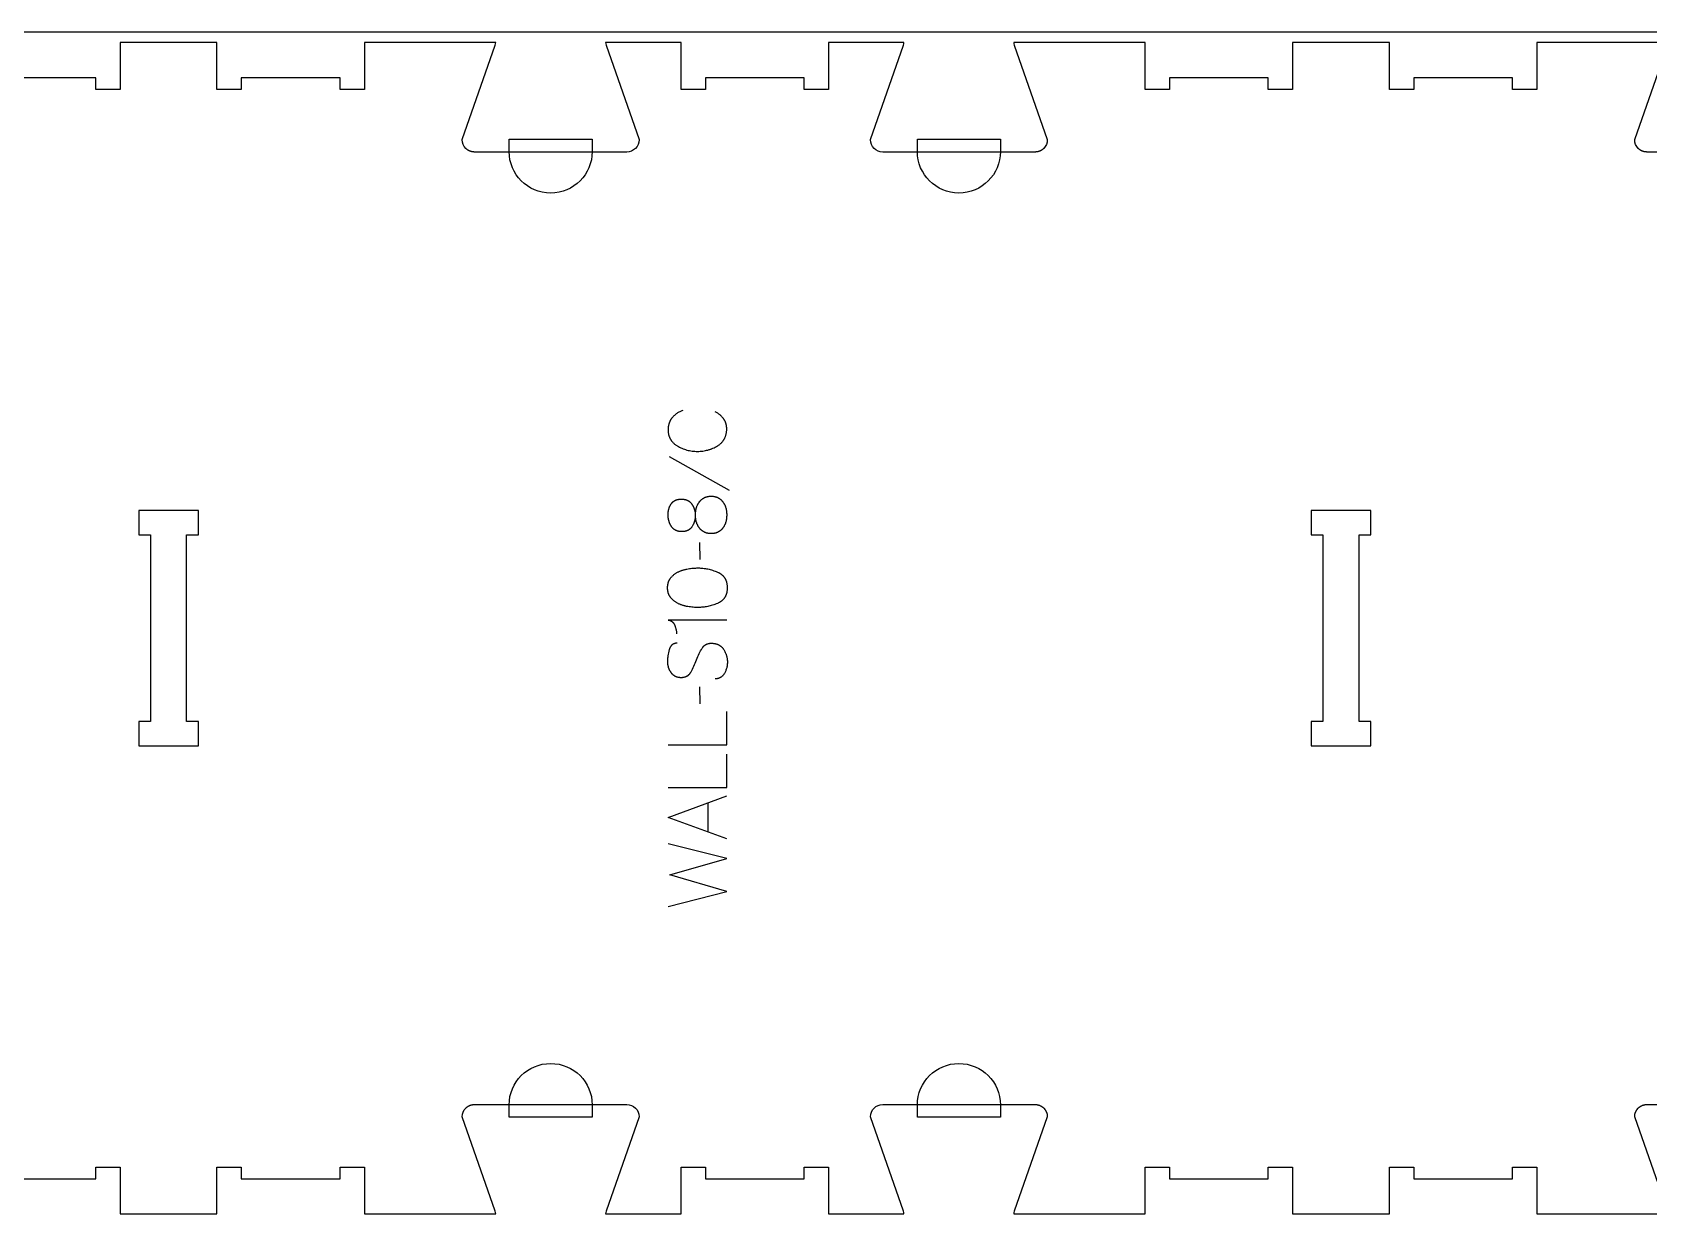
# Model space of a CAD drawing. Extents: x 2032 to 5216, y -10461 to -4867.
# Drawn here: x 3561 to 4388, y -6181 to -5571 of the extents above; entities that cross this region are included whole.
import ezdxf

# ---------------------------------------------------------------- set-up
doc = ezdxf.new("R2010")
doc.units = 0
for name, color, linetype in [('0_SHEET_SPRUCEPLY_2440X122', 1, 'CONTINUOUS'), ('1_ANYTOOL_1MMDEEP_LABELS_S', 2, 'CONTINUOUS'), ('3_ANYTOOL_CUTTHROUGH_INSID', 4, 'CONTINUOUS'), ('4_ANYTOOL_CUTTHROUGH_OUTSI', 5, 'CONTINUOUS'), ('5_ANYTOOL_HALF_MILL_9MM_IN', 3, 'CONTINUOUS')]:
    doc.layers.add(name, color=color, linetype=linetype)

msp = doc.modelspace()

# ---------------------------------------------------------------- linework, layer by layer
at = {"layer": '0_SHEET_SPRUCEPLY_2440X122'}
msp.add_lwpolyline([(2403.91, -5571.21), (2403.91, -6791.21), (4843.91, -6791.21), (4843.91, -5571.21)], close=True, dxfattribs=at)
at = {"layer": '1_ANYTOOL_1MMDEEP_LABELS_S'}
for points in [[(3894.16, -5764.69), (3893.76, -5764.85), (3893.36, -5765.02), (3892.98, -5765.2), (3892.6, -5765.39), (3892.24, -5765.59), (3891.88, -5765.8), (3891.53, -5766.02), (3891.19, -5766.25), (3890.86, -5766.49), (3890.53, -5766.74), (3890.22, -5767), (3889.91, -5767.27), (3889.62, -5767.55), (3889.33, -5767.84), (3889.05, -5768.13), (3888.78, -5768.44), (3888.65, -5768.6), (3888.53, -5768.76), (3888.4, -5768.92), (3888.29, -5769.09), (3888.17, -5769.25), (3888.06, -5769.42), (3887.96, -5769.59), (3887.85, -5769.76), (3887.76, -5769.94), (3887.66, -5770.12), (3887.57, -5770.3), (3887.49, -5770.48), (3887.41, -5770.66), (3887.33, -5770.85), (3887.26, -5771.03), (3887.19, -5771.22), (3887.13, -5771.42), (3887.07, -5771.61), (3887.01, -5771.81), (3886.96, -5772), (3886.91, -5772.2), (3886.87, -5772.41), (3886.83, -5772.61), (3886.79, -5772.82), (3886.76, -5773.03), (3886.74, -5773.24), (3886.71, -5773.45), (3886.69, -5773.67), (3886.68, -5773.88), (3886.67, -5774.1), (3886.66, -5774.33), (3886.66, -5774.55), (3886.67, -5774.89), (3886.68, -5775.23), (3886.7, -5775.56), (3886.73, -5775.89), (3886.78, -5776.21), (3886.83, -5776.53), (3886.89, -5776.84), (3886.95, -5777.14), (3887.03, -5777.44), (3887.12, -5777.74), (3887.22, -5778.03), (3887.32, -5778.31), (3887.44, -5778.59), (3887.5, -5778.73), (3887.56, -5778.87), (3887.62, -5779), (3887.69, -5779.13), (3887.76, -5779.27), (3887.83, -5779.4), (3887.91, -5779.53), (3887.99, -5779.66), (3888.06, -5779.78), (3888.15, -5779.91), (3888.23, -5780.03), (3888.32, -5780.16), (3888.4, -5780.28), (3888.49, -5780.4), (3888.68, -5780.63), (3888.88, -5780.87), (3889.09, -5781.09), (3889.3, -5781.31), (3889.53, -5781.53), (3889.76, -5781.74), (3890, -5781.94), (3890.25, -5782.14), (3890.52, -5782.34), (3890.79, -5782.52), (3891.07, -5782.71), (3891.35, -5782.89), (3891.94, -5783.23), (3892.54, -5783.54), (3893.15, -5783.84), (3893.76, -5784.11), (3894.38, -5784.37), (3895, -5784.6), (3895.64, -5784.8), (3896.28, -5784.99), (3896.92, -5785.16), (3897.58, -5785.3), (3898.24, -5785.42), (3898.91, -5785.52), (3899.59, -5785.59), (3900.27, -5785.65), (3900.96, -5785.68), (3901.66, -5785.69), (3902.36, -5785.68), (3903.05, -5785.65), (3903.73, -5785.59), (3904.41, -5785.51), (3905.08, -5785.41), (3905.74, -5785.29), (3906.4, -5785.15), (3906.72, -5785.07), (3907.05, -5784.98), (3907.37, -5784.89), (3907.69, -5784.79), (3908, -5784.69), (3908.32, -5784.58), (3908.63, -5784.47), (3908.95, -5784.35), (3909.56, -5784.09), (3910.18, -5783.81), (3910.78, -5783.51), (3911.38, -5783.19), (3911.97, -5782.84), (3912.26, -5782.66), (3912.54, -5782.48), (3912.81, -5782.28), (3913.07, -5782.08), (3913.32, -5781.88), (3913.56, -5781.67), (3913.8, -5781.46), (3914.02, -5781.23), (3914.24, -5781.01), (3914.44, -5780.77), (3914.64, -5780.54), (3914.74, -5780.42), (3914.83, -5780.29), (3914.92, -5780.17), (3915.01, -5780.04), (3915.09, -5779.92), (3915.18, -5779.79), (3915.26, -5779.66), (3915.34, -5779.53), (3915.41, -5779.39), (3915.49, -5779.26), (3915.56, -5779.12), (3915.63, -5778.99), (3915.76, -5778.71), (3915.89, -5778.42), (3916, -5778.13), (3916.11, -5777.84), (3916.2, -5777.54), (3916.29, -5777.23), (3916.37, -5776.92), (3916.44, -5776.6), (3916.5, -5776.27), (3916.55, -5775.94), (3916.59, -5775.61), (3916.62, -5775.27), (3916.64, -5774.92), (3916.66, -5774.57), (3916.66, -5774.21), (3916.65, -5773.82), (3916.64, -5773.45), (3916.62, -5773.27), (3916.6, -5773.08), (3916.58, -5772.9), (3916.56, -5772.72), (3916.53, -5772.55), (3916.5, -5772.37), (3916.47, -5772.2), (3916.43, -5772.03), (3916.39, -5771.86), (3916.35, -5771.69), (3916.3, -5771.52), (3916.25, -5771.36), (3916.2, -5771.19), (3916.15, -5771.03), (3916.09, -5770.88), (3916.02, -5770.72), (3915.96, -5770.56), (3915.89, -5770.41), (3915.82, -5770.26), (3915.75, -5770.11), (3915.67, -5769.96), (3915.59, -5769.82), (3915.5, -5769.67), (3915.41, -5769.53), (3915.32, -5769.39), (3915.23, -5769.25), (3915.13, -5769.11), (3915.03, -5768.98), (3914.83, -5768.71), (3914.61, -5768.45), (3914.39, -5768.2), (3914.16, -5767.95), (3913.92, -5767.71), (3913.68, -5767.47), (3913.43, -5767.23), (3913.17, -5767.01), (3912.9, -5766.78), (3912.63, -5766.57), (3912.35, -5766.36), (3912.06, -5766.15), (3911.76, -5765.95), (3911.46, -5765.75), (3911.15, -5765.56), (3910.83, -5765.38)], [(3887.13, -5788.31), (3917.9, -5805.49)], [(3902.78, -5832.28), (3902.86, -5841.06)], [(3916.66, -5872.01), (3886.62, -5872.01), (3886.77, -5872.03), (3886.92, -5872.05), (3887.06, -5872.08), (3887.21, -5872.11), (3887.35, -5872.15), (3887.48, -5872.19), (3887.62, -5872.23), (3887.75, -5872.28), (3887.88, -5872.34), (3888, -5872.39), (3888.06, -5872.42), (3888.12, -5872.45), (3888.18, -5872.48), (3888.24, -5872.52), (3888.3, -5872.55), (3888.36, -5872.58), (3888.42, -5872.62), (3888.47, -5872.66), (3888.53, -5872.69), (3888.58, -5872.73), (3888.64, -5872.77), (3888.69, -5872.81), (3888.74, -5872.85), (3888.8, -5872.89), (3888.85, -5872.94), (3888.9, -5872.98), (3888.95, -5873.03), (3889, -5873.07), (3889.05, -5873.12), (3889.09, -5873.17), (3889.14, -5873.22), (3889.19, -5873.27), (3889.28, -5873.37), (3889.37, -5873.48), (3889.45, -5873.59), (3889.53, -5873.71), (3889.61, -5873.82), (3889.69, -5873.95), (3889.76, -5874.07), (3889.83, -5874.21), (3889.9, -5874.34), (3889.96, -5874.48), (3890.03, -5874.62), (3890.14, -5874.91), (3890.25, -5875.2), (3890.35, -5875.48), (3890.45, -5875.76), (3890.53, -5876.04), (3890.61, -5876.32), (3890.68, -5876.6), (3890.75, -5876.87), (3890.81, -5877.14), (3890.85, -5877.41), (3890.9, -5877.68), (3890.93, -5877.95), (3890.96, -5878.21), (3890.97, -5878.47), (3890.99, -5878.73), (3890.99, -5878.99)], [(3891.25, -5883.88), (3891.06, -5883.88), (3890.97, -5883.89), (3890.87, -5883.89), (3890.78, -5883.9), (3890.69, -5883.91), (3890.61, -5883.92), (3890.52, -5883.93), (3890.43, -5883.94), (3890.35, -5883.96), (3890.26, -5883.98), (3890.18, -5883.99), (3890.1, -5884.01), (3890.02, -5884.04), (3889.94, -5884.06), (3889.86, -5884.08), (3889.78, -5884.11), (3889.7, -5884.14), (3889.63, -5884.17), (3889.55, -5884.2), (3889.48, -5884.23), (3889.4, -5884.27), (3889.33, -5884.3), (3889.26, -5884.34), (3889.19, -5884.38), (3889.12, -5884.42), (3889.05, -5884.46), (3888.99, -5884.51), (3888.92, -5884.55), (3888.86, -5884.6), (3888.79, -5884.65), (3888.73, -5884.7), (3888.67, -5884.75), (3888.61, -5884.8), (3888.55, -5884.86), (3888.49, -5884.92), (3888.43, -5884.97), (3888.37, -5885.03), (3888.32, -5885.1), (3888.26, -5885.16), (3888.21, -5885.22), (3888.16, -5885.29), (3888.11, -5885.36), (3888.06, -5885.43), (3888.01, -5885.5), (3887.96, -5885.57), (3887.91, -5885.65), (3887.86, -5885.72), (3887.82, -5885.8), (3887.77, -5885.88), (3887.73, -5885.96), (3887.69, -5886.04), (3887.61, -5886.21), (3887.53, -5886.39), (3887.46, -5886.57), (3887.39, -5886.76), (3887.32, -5886.96), (3887.26, -5887.16), (3887.04, -5887.97), (3886.85, -5888.77), (3886.69, -5889.55), (3886.55, -5890.32), (3886.5, -5890.7), (3886.45, -5891.08), (3886.41, -5891.45), (3886.38, -5891.82), (3886.35, -5892.19), (3886.33, -5892.55), (3886.32, -5892.91), (3886.32, -5893.26), (3886.32, -5893.46), (3886.33, -5893.65), (3886.33, -5893.85), (3886.35, -5894.04), (3886.36, -5894.23), (3886.38, -5894.41), (3886.41, -5894.6), (3886.43, -5894.79), (3886.46, -5894.97), (3886.5, -5895.16), (3886.53, -5895.34), (3886.57, -5895.52), (3886.62, -5895.7), (3886.67, -5895.88), (3886.72, -5896.06), (3886.77, -5896.23), (3886.83, -5896.41), (3886.89, -5896.58), (3886.96, -5896.75), (3887.03, -5896.92), (3887.1, -5897.09), (3887.18, -5897.26), (3887.26, -5897.43), (3887.34, -5897.6), (3887.43, -5897.76), (3887.52, -5897.92), (3887.61, -5898.09), (3887.71, -5898.25), (3887.81, -5898.41), (3887.92, -5898.57), (3888.03, -5898.72), (3888.14, -5898.88), (3888.26, -5899.03), (3888.37, -5899.18), (3888.49, -5899.32), (3888.62, -5899.46), (3888.75, -5899.59), (3888.88, -5899.72), (3889.01, -5899.85), (3889.15, -5899.97), (3889.29, -5900.08), (3889.43, -5900.19), (3889.58, -5900.29), (3889.73, -5900.39), (3889.88, -5900.49), (3890.03, -5900.58), (3890.19, -5900.66), (3890.35, -5900.74), (3890.52, -5900.82), (3890.68, -5900.89), (3890.85, -5900.95), (3891.03, -5901.01), (3891.2, -5901.07), (3891.38, -5901.12), (3891.57, -5901.17), (3891.75, -5901.21), (3891.94, -5901.25), (3892.13, -5901.28), (3892.33, -5901.3), (3892.52, -5901.33), (3892.73, -5901.34), (3892.93, -5901.35), (3893.14, -5901.36), (3893.35, -5901.36), (3893.56, -5901.36), (3893.77, -5901.35), (3893.98, -5901.34), (3894.19, -5901.32), (3894.39, -5901.3), (3894.58, -5901.26), (3894.78, -5901.23), (3894.96, -5901.19), (3895.15, -5901.14), (3895.33, -5901.09), (3895.51, -5901.03), (3895.69, -5900.97), (3895.77, -5900.93), (3895.86, -5900.9), (3895.94, -5900.86), (3896.02, -5900.82), (3896.11, -5900.78), (3896.19, -5900.74), (3896.27, -5900.7), (3896.35, -5900.66), (3896.43, -5900.61), (3896.5, -5900.57), (3896.58, -5900.52), (3896.66, -5900.47), (3896.73, -5900.42), (3896.8, -5900.37), (3896.88, -5900.31), (3896.95, -5900.26), (3897.02, -5900.2), (3897.09, -5900.15), (3897.16, -5900.09), (3897.23, -5900.03), (3897.3, -5899.97), (3897.36, -5899.9), (3897.43, -5899.84), (3897.49, -5899.77), (3897.62, -5899.64), (3897.74, -5899.5), (3897.86, -5899.35), (3897.98, -5899.2), (3898.09, -5899.04), (3898.2, -5898.88), (3898.3, -5898.71), (3898.4, -5898.54), (3898.79, -5897.82), (3899.17, -5897.09), (3899.54, -5896.34), (3899.9, -5895.58), (3900.24, -5894.8), (3900.58, -5894), (3900.9, -5893.19), (3901.21, -5892.36), (3901.52, -5891.54), (3901.85, -5890.73), (3902.2, -5889.95), (3902.56, -5889.18), (3902.93, -5888.44), (3903.32, -5887.71), (3903.73, -5887.01), (3904.15, -5886.32), (3904.26, -5886.16), (3904.37, -5886), (3904.49, -5885.84), (3904.55, -5885.77), (3904.61, -5885.69), (3904.67, -5885.62), (3904.73, -5885.55), (3904.8, -5885.48), (3904.86, -5885.41), (3904.93, -5885.35), (3904.99, -5885.28), (3905.06, -5885.22), (3905.13, -5885.16), (3905.2, -5885.1), (3905.27, -5885.04), (3905.34, -5884.98), (3905.41, -5884.93), (3905.49, -5884.87), (3905.56, -5884.82), (3905.64, -5884.77), (3905.72, -5884.72), (3905.79, -5884.67), (3905.87, -5884.62), (3905.95, -5884.58), (3906.03, -5884.53), (3906.11, -5884.49), (3906.2, -5884.45), (3906.28, -5884.41), (3906.36, -5884.37), (3906.45, -5884.33), (3906.54, -5884.3), (3906.62, -5884.27), (3906.71, -5884.23), (3906.8, -5884.2), (3906.89, -5884.17), (3906.98, -5884.14), (3907.08, -5884.12), (3907.26, -5884.07), (3907.46, -5884.03), (3907.65, -5883.99), (3907.85, -5883.96), (3908.05, -5883.93), (3908.26, -5883.91), (3908.47, -5883.9), (3908.69, -5883.89), (3908.91, -5883.89), (3909.13, -5883.9), (3909.36, -5883.91), (3909.59, -5883.92), (3909.82, -5883.94), (3910.05, -5883.97), (3910.27, -5884), (3910.49, -5884.04), (3910.71, -5884.08), (3910.92, -5884.12), (3911.13, -5884.18), (3911.33, -5884.23), (3911.54, -5884.29), (3911.73, -5884.36), (3911.93, -5884.43), (3912.12, -5884.51), (3912.3, -5884.59), (3912.49, -5884.68), (3912.67, -5884.77), (3912.84, -5884.86), (3913.01, -5884.97), (3913.18, -5885.07), (3913.35, -5885.18), (3913.51, -5885.3), (3913.66, -5885.42), (3913.82, -5885.55), (3913.96, -5885.68), (3914.11, -5885.82), (3914.25, -5885.96), (3914.39, -5886.11), (3914.52, -5886.26), (3914.65, -5886.42), (3914.78, -5886.58), (3914.9, -5886.74), (3915.02, -5886.92), (3915.14, -5887.09), (3915.36, -5887.45), (3915.57, -5887.82), (3915.76, -5888.19), (3915.94, -5888.56), (3916.1, -5888.93), (3916.26, -5889.31), (3916.33, -5889.5), (3916.39, -5889.69), (3916.46, -5889.88), (3916.52, -5890.08), (3916.57, -5890.27), (3916.63, -5890.47), (3916.68, -5890.66), (3916.72, -5890.86), (3916.76, -5891.06), (3916.8, -5891.25), (3916.84, -5891.45), (3916.87, -5891.65), (3916.9, -5891.85), (3916.93, -5892.06), (3916.97, -5892.46), (3916.99, -5892.87), (3917, -5893.29), (3917, -5893.7), (3916.99, -5894.11), (3916.96, -5894.51), (3916.92, -5894.91), (3916.87, -5895.3), (3916.81, -5895.7), (3916.73, -5896.08), (3916.64, -5896.46), (3916.54, -5896.84), (3916.42, -5897.21), (3916.29, -5897.58), (3916.15, -5897.94), (3916, -5898.3), (3915.83, -5898.66), (3915.65, -5899), (3915.46, -5899.35), (3915.36, -5899.52), (3915.26, -5899.68), (3915.15, -5899.84), (3915.04, -5899.99), (3914.93, -5900.14), (3914.81, -5900.28), (3914.7, -5900.42), (3914.57, -5900.55), (3914.45, -5900.68), (3914.32, -5900.8), (3914.19, -5900.91), (3914.06, -5901.02), (3913.99, -5901.07), (3913.93, -5901.13), (3913.86, -5901.18), (3913.79, -5901.22), (3913.72, -5901.27), (3913.64, -5901.32), (3913.57, -5901.36), (3913.5, -5901.41), (3913.43, -5901.45), (3913.35, -5901.49), (3913.28, -5901.53), (3913.2, -5901.57), (3913.13, -5901.6), (3913.05, -5901.64), (3912.97, -5901.67), (3912.89, -5901.71), (3912.81, -5901.74), (3912.73, -5901.77), (3912.65, -5901.8), (3912.57, -5901.82), (3912.41, -5901.88), (3912.24, -5901.92), (3912.07, -5901.96), (3911.89, -5902), (3911.72, -5902.03), (3911.54, -5902.05), (3911.36, -5902.07), (3911.17, -5902.08), (3910.98, -5902.09), (3910.79, -5902.09)], [(3902.78, -5906.12), (3902.86, -5914.91)], [(3886.66, -5935.86), (3916.66, -5935.86), (3916.66, -5918.76)], [(3886.66, -5957.68), (3916.66, -5957.68), (3916.66, -5940.58)], [(3916.66, -5983.91), (3886.66, -5973.02), (3916.66, -5961.96)], [(3907.1, -5980.44), (3907.1, -5965.52)], [(3886.66, -6018.62), (3916.66, -6010.91), (3887.56, -6002.46), (3916.66, -5993.98), (3886.66, -5986.48)]]:
    msp.add_lwpolyline(points, dxfattribs=at)
for points in [[(3886.66, -5818.09), (3886.67, -5817.68), (3886.69, -5817.27), (3886.72, -5816.88), (3886.74, -5816.68), (3886.77, -5816.49), (3886.79, -5816.29), (3886.82, -5816.1), (3886.86, -5815.92), (3886.9, -5815.73), (3886.94, -5815.55), (3886.98, -5815.36), (3887.03, -5815.18), (3887.08, -5815.01), (3887.13, -5814.83), (3887.19, -5814.66), (3887.25, -5814.49), (3887.31, -5814.32), (3887.38, -5814.15), (3887.45, -5813.98), (3887.52, -5813.82), (3887.6, -5813.66), (3887.68, -5813.5), (3887.76, -5813.34), (3887.85, -5813.18), (3887.94, -5813.03), (3888.03, -5812.88), (3888.13, -5812.73), (3888.23, -5812.58), (3888.33, -5812.44), (3888.44, -5812.29), (3888.55, -5812.16), (3888.66, -5812.02), (3888.78, -5811.89), (3888.9, -5811.77), (3889.02, -5811.65), (3889.15, -5811.53), (3889.28, -5811.42), (3889.41, -5811.32), (3889.55, -5811.22), (3889.69, -5811.12), (3889.83, -5811.03), (3889.98, -5810.94), (3890.13, -5810.85), (3890.29, -5810.77), (3890.44, -5810.7), (3890.6, -5810.63), (3890.77, -5810.56), (3890.94, -5810.5), (3891.11, -5810.45), (3891.28, -5810.39), (3891.46, -5810.35), (3891.64, -5810.3), (3891.83, -5810.27), (3892.02, -5810.23), (3892.21, -5810.2), (3892.4, -5810.18), (3892.6, -5810.16), (3892.81, -5810.14), (3893.01, -5810.13), (3893.22, -5810.12), (3893.43, -5810.12), (3893.66, -5810.12), (3893.88, -5810.13), (3894.1, -5810.14), (3894.31, -5810.16), (3894.52, -5810.18), (3894.73, -5810.21), (3894.94, -5810.24), (3895.14, -5810.28), (3895.33, -5810.32), (3895.53, -5810.37), (3895.71, -5810.43), (3895.9, -5810.48), (3896.08, -5810.55), (3896.26, -5810.61), (3896.43, -5810.69), (3896.6, -5810.76), (3896.77, -5810.85), (3896.93, -5810.93), (3897.09, -5811.03), (3897.25, -5811.13), (3897.4, -5811.23), (3897.55, -5811.34), (3897.69, -5811.45), (3897.84, -5811.57), (3897.97, -5811.69), (3898.11, -5811.82), (3898.24, -5811.95), (3898.36, -5812.09), (3898.49, -5812.23), (3898.61, -5812.38), (3898.72, -5812.53), (3898.83, -5812.69), (3898.94, -5812.85), (3899.05, -5813.02), (3899.15, -5813.18), (3899.24, -5813.35), (3899.34, -5813.51), (3899.43, -5813.68), (3899.52, -5813.85), (3899.6, -5814.02), (3899.68, -5814.19), (3899.76, -5814.36), (3899.83, -5814.54), (3899.9, -5814.71), (3899.97, -5814.89), (3900.03, -5815.07), (3900.09, -5815.24), (3900.15, -5815.42), (3900.2, -5815.61), (3900.25, -5815.79), (3900.3, -5815.97), (3900.34, -5816.16), (3900.38, -5816.34), (3900.42, -5816.53), (3900.45, -5816.72), (3900.48, -5816.91), (3900.51, -5817.1), (3900.53, -5817.3), (3900.55, -5817.49), (3900.56, -5817.68), (3900.57, -5817.88), (3900.58, -5818.08), (3900.59, -5818.48), (3900.58, -5818.86), (3900.56, -5819.24), (3900.53, -5819.62), (3900.51, -5819.8), (3900.49, -5819.99), (3900.46, -5820.18), (3900.43, -5820.36), (3900.4, -5820.54), (3900.36, -5820.72), (3900.32, -5820.9), (3900.28, -5821.08), (3900.23, -5821.26), (3900.18, -5821.44), (3900.13, -5821.62), (3900.07, -5821.79), (3900.02, -5821.97), (3899.95, -5822.14), (3899.89, -5822.32), (3899.82, -5822.49), (3899.75, -5822.66), (3899.67, -5822.83), (3899.6, -5823), (3899.51, -5823.17), (3899.34, -5823.5), (3899.16, -5823.83), (3898.96, -5824.16), (3898.86, -5824.32), (3898.75, -5824.47), (3898.64, -5824.62), (3898.52, -5824.76), (3898.4, -5824.9), (3898.28, -5825.04), (3898.22, -5825.1), (3898.15, -5825.17), (3898.09, -5825.23), (3898.02, -5825.29), (3897.95, -5825.35), (3897.89, -5825.41), (3897.82, -5825.47), (3897.75, -5825.52), (3897.68, -5825.58), (3897.6, -5825.63), (3897.53, -5825.69), (3897.46, -5825.74), (3897.38, -5825.79), (3897.31, -5825.84), (3897.23, -5825.88), (3897.15, -5825.93), (3896.99, -5826.02), (3896.83, -5826.1), (3896.66, -5826.18), (3896.49, -5826.25), (3896.32, -5826.32), (3896.14, -5826.39), (3895.96, -5826.44), (3895.77, -5826.5), (3895.58, -5826.54), (3895.39, -5826.59), (3895.19, -5826.63), (3894.98, -5826.66), (3894.78, -5826.69), (3894.57, -5826.71), (3894.36, -5826.73), (3894.14, -5826.74), (3893.92, -5826.75), (3893.69, -5826.75), (3893.46, -5826.75), (3893.24, -5826.74), (3893.02, -5826.73), (3892.81, -5826.71), (3892.6, -5826.69), (3892.39, -5826.66), (3892.19, -5826.62), (3891.99, -5826.59), (3891.79, -5826.54), (3891.6, -5826.49), (3891.42, -5826.44), (3891.23, -5826.38), (3891.05, -5826.31), (3890.88, -5826.25), (3890.7, -5826.17), (3890.53, -5826.09), (3890.37, -5826.01), (3890.21, -5825.92), (3890.05, -5825.82), (3889.9, -5825.72), (3889.82, -5825.67), (3889.75, -5825.61), (3889.67, -5825.56), (3889.6, -5825.5), (3889.46, -5825.39), (3889.32, -5825.27), (3889.19, -5825.14), (3889.06, -5825.01), (3888.93, -5824.87), (3888.81, -5824.73), (3888.69, -5824.59), (3888.57, -5824.43), (3888.46, -5824.28), (3888.35, -5824.11), (3888.25, -5823.95), (3888.15, -5823.78), (3888.05, -5823.61), (3887.96, -5823.44), (3887.87, -5823.27), (3887.78, -5823.1), (3887.69, -5822.93), (3887.61, -5822.75), (3887.54, -5822.57), (3887.46, -5822.39), (3887.39, -5822.21), (3887.32, -5822.03), (3887.26, -5821.85), (3887.2, -5821.66), (3887.14, -5821.48), (3887.08, -5821.29), (3887.03, -5821.1), (3886.99, -5820.91), (3886.94, -5820.72), (3886.9, -5820.53), (3886.86, -5820.33), (3886.83, -5820.14), (3886.77, -5819.74), (3886.72, -5819.34), (3886.69, -5818.93), (3886.67, -5818.51)], [(3900.68, -5818.22), (3900.68, -5817.69), (3900.71, -5817.17), (3900.73, -5816.91), (3900.75, -5816.66), (3900.78, -5816.41), (3900.81, -5816.16), (3900.85, -5815.92), (3900.89, -5815.68), (3900.94, -5815.45), (3900.99, -5815.21), (3901.04, -5814.98), (3901.1, -5814.76), (3901.16, -5814.54), (3901.23, -5814.32), (3901.3, -5814.1), (3901.37, -5813.89), (3901.45, -5813.68), (3901.54, -5813.47), (3901.63, -5813.27), (3901.72, -5813.07), (3901.82, -5812.87), (3901.92, -5812.68), (3902.02, -5812.49), (3902.13, -5812.3), (3902.25, -5812.12), (3902.37, -5811.94), (3902.49, -5811.77), (3902.62, -5811.59), (3902.75, -5811.42), (3902.88, -5811.26), (3903.02, -5811.09), (3903.16, -5810.94), (3903.31, -5810.79), (3903.46, -5810.64), (3903.61, -5810.5), (3903.76, -5810.36), (3903.91, -5810.23), (3904.07, -5810.1), (3904.23, -5809.98), (3904.4, -5809.87), (3904.56, -5809.76), (3904.73, -5809.65), (3904.91, -5809.55), (3905.08, -5809.46), (3905.26, -5809.37), (3905.44, -5809.28), (3905.62, -5809.2), (3905.81, -5809.13), (3905.99, -5809.06), (3906.19, -5808.99), (3906.38, -5808.93), (3906.58, -5808.88), (3906.77, -5808.83), (3906.98, -5808.79), (3907.18, -5808.75), (3907.39, -5808.71), (3907.6, -5808.69), (3907.81, -5808.66), (3908.03, -5808.64), (3908.25, -5808.63), (3908.47, -5808.62), (3908.69, -5808.62), (3908.92, -5808.62), (3909.14, -5808.63), (3909.36, -5808.64), (3909.58, -5808.66), (3909.79, -5808.69), (3910, -5808.71), (3910.21, -5808.75), (3910.42, -5808.79), (3910.62, -5808.83), (3910.82, -5808.88), (3911.02, -5808.93), (3911.21, -5808.99), (3911.41, -5809.06), (3911.59, -5809.13), (3911.78, -5809.2), (3911.96, -5809.28), (3912.14, -5809.37), (3912.32, -5809.46), (3912.49, -5809.55), (3912.67, -5809.65), (3912.83, -5809.76), (3913, -5809.87), (3913.16, -5809.98), (3913.32, -5810.1), (3913.48, -5810.23), (3913.63, -5810.36), (3913.78, -5810.5), (3913.93, -5810.64), (3914.08, -5810.79), (3914.22, -5810.94), (3914.36, -5811.09), (3914.5, -5811.26), (3914.63, -5811.42), (3914.76, -5811.59), (3914.88, -5811.77), (3915, -5811.94), (3915.12, -5812.12), (3915.23, -5812.3), (3915.34, -5812.49), (3915.44, -5812.68), (3915.54, -5812.87), (3915.64, -5813.07), (3915.73, -5813.27), (3915.82, -5813.47), (3915.9, -5813.68), (3915.98, -5813.89), (3916.05, -5814.1), (3916.12, -5814.32), (3916.19, -5814.54), (3916.25, -5814.76), (3916.3, -5814.98), (3916.36, -5815.21), (3916.41, -5815.45), (3916.45, -5815.68), (3916.49, -5815.92), (3916.53, -5816.16), (3916.56, -5816.41), (3916.59, -5816.66), (3916.61, -5816.91), (3916.63, -5817.17), (3916.65, -5817.69), (3916.66, -5818.22), (3916.65, -5818.75), (3916.63, -5819.27), (3916.61, -5819.52), (3916.59, -5819.77), (3916.56, -5820.02), (3916.53, -5820.26), (3916.49, -5820.5), (3916.45, -5820.74), (3916.41, -5820.97), (3916.36, -5821.2), (3916.3, -5821.43), (3916.25, -5821.66), (3916.19, -5821.88), (3916.12, -5822.09), (3916.05, -5822.31), (3915.98, -5822.52), (3915.9, -5822.73), (3915.82, -5822.93), (3915.73, -5823.14), (3915.64, -5823.33), (3915.54, -5823.53), (3915.44, -5823.72), (3915.34, -5823.91), (3915.23, -5824.1), (3915.12, -5824.28), (3915, -5824.46), (3914.88, -5824.63), (3914.76, -5824.81), (3914.63, -5824.98), (3914.5, -5825.14), (3914.36, -5825.3), (3914.22, -5825.46), (3914.08, -5825.61), (3913.93, -5825.76), (3913.78, -5825.9), (3913.63, -5826.04), (3913.48, -5826.17), (3913.32, -5826.3), (3913.16, -5826.42), (3913, -5826.53), (3912.83, -5826.64), (3912.67, -5826.75), (3912.49, -5826.85), (3912.32, -5826.94), (3912.14, -5827.03), (3911.96, -5827.12), (3911.78, -5827.2), (3911.59, -5827.27), (3911.41, -5827.34), (3911.21, -5827.41), (3911.02, -5827.47), (3910.82, -5827.52), (3910.62, -5827.57), (3910.42, -5827.61), (3910.21, -5827.65), (3910, -5827.69), (3909.79, -5827.71), (3909.58, -5827.74), (3909.36, -5827.76), (3909.14, -5827.77), (3908.92, -5827.78), (3908.69, -5827.78), (3908.47, -5827.78), (3908.25, -5827.77), (3908.03, -5827.76), (3907.81, -5827.74), (3907.6, -5827.71), (3907.39, -5827.69), (3907.18, -5827.65), (3906.98, -5827.61), (3906.77, -5827.57), (3906.58, -5827.52), (3906.38, -5827.47), (3906.19, -5827.41), (3905.99, -5827.34), (3905.81, -5827.27), (3905.62, -5827.2), (3905.44, -5827.12), (3905.26, -5827.03), (3905.08, -5826.94), (3904.91, -5826.85), (3904.73, -5826.75), (3904.56, -5826.64), (3904.4, -5826.53), (3904.23, -5826.42), (3904.07, -5826.3), (3903.91, -5826.17), (3903.76, -5826.04), (3903.61, -5825.9), (3903.46, -5825.76), (3903.31, -5825.61), (3903.16, -5825.46), (3903.02, -5825.3), (3902.88, -5825.14), (3902.75, -5824.98), (3902.62, -5824.81), (3902.49, -5824.63), (3902.37, -5824.46), (3902.25, -5824.28), (3902.13, -5824.1), (3902.02, -5823.91), (3901.92, -5823.72), (3901.82, -5823.53), (3901.72, -5823.33), (3901.63, -5823.14), (3901.54, -5822.93), (3901.45, -5822.73), (3901.37, -5822.52), (3901.3, -5822.31), (3901.23, -5822.09), (3901.16, -5821.88), (3901.1, -5821.66), (3901.04, -5821.43), (3900.99, -5821.2), (3900.94, -5820.97), (3900.89, -5820.74), (3900.85, -5820.5), (3900.81, -5820.26), (3900.78, -5820.02), (3900.75, -5819.77), (3900.73, -5819.52), (3900.71, -5819.27), (3900.68, -5818.75)], [(3886.4, -5855.51), (3886.41, -5855.14), (3886.43, -5854.77), (3886.44, -5854.59), (3886.46, -5854.42), (3886.48, -5854.24), (3886.5, -5854.07), (3886.52, -5853.9), (3886.55, -5853.73), (3886.58, -5853.57), (3886.62, -5853.4), (3886.66, -5853.24), (3886.7, -5853.08), (3886.74, -5852.92), (3886.78, -5852.76), (3886.83, -5852.61), (3886.89, -5852.46), (3886.94, -5852.31), (3887, -5852.16), (3887.06, -5852.01), (3887.12, -5851.87), (3887.19, -5851.73), (3887.26, -5851.59), (3887.33, -5851.45), (3887.41, -5851.31), (3887.49, -5851.18), (3887.57, -5851.04), (3887.65, -5850.91), (3887.74, -5850.79), (3887.83, -5850.66), (3887.93, -5850.54), (3888.12, -5850.29), (3888.32, -5850.06), (3888.52, -5849.82), (3888.74, -5849.6), (3888.96, -5849.38), (3889.18, -5849.17), (3889.41, -5848.97), (3889.65, -5848.77), (3889.89, -5848.58), (3890.15, -5848.39), (3890.4, -5848.21), (3890.67, -5848.04), (3890.94, -5847.87), (3891.21, -5847.71), (3891.49, -5847.55), (3891.78, -5847.41), (3892.08, -5847.27), (3892.37, -5847.13), (3892.67, -5847), (3892.98, -5846.87), (3893.28, -5846.75), (3893.59, -5846.64), (3893.9, -5846.53), (3894.22, -5846.43), (3894.54, -5846.33), (3894.86, -5846.24), (3895.19, -5846.15), (3895.52, -5846.07), (3895.85, -5845.99), (3896.18, -5845.92), (3896.86, -5845.8), (3897.54, -5845.69), (3898.21, -5845.6), (3898.88, -5845.53), (3899.53, -5845.46), (3900.17, -5845.41), (3900.81, -5845.38), (3901.43, -5845.36), (3902.05, -5845.35), (3902.66, -5845.36), (3903.28, -5845.38), (3903.9, -5845.42), (3904.51, -5845.48), (3905.13, -5845.56), (3905.75, -5845.65), (3906.37, -5845.76), (3906.99, -5845.88), (3907.61, -5846.02), (3908.22, -5846.18), (3908.84, -5846.35), (3909.46, -5846.54), (3910.08, -5846.75), (3910.7, -5846.97), (3911.33, -5847.21), (3911.95, -5847.47), (3912.25, -5847.61), (3912.55, -5847.75), (3912.84, -5847.9), (3912.97, -5847.98), (3913.11, -5848.06), (3913.25, -5848.14), (3913.38, -5848.23), (3913.51, -5848.31), (3913.64, -5848.4), (3913.76, -5848.49), (3913.88, -5848.58), (3914, -5848.67), (3914.12, -5848.77), (3914.24, -5848.87), (3914.35, -5848.96), (3914.46, -5849.07), (3914.57, -5849.17), (3914.67, -5849.27), (3914.78, -5849.38), (3914.88, -5849.49), (3914.98, -5849.6), (3915.07, -5849.71), (3915.17, -5849.82), (3915.26, -5849.94), (3915.35, -5850.05), (3915.43, -5850.17), (3915.52, -5850.29), (3915.6, -5850.42), (3915.68, -5850.54), (3915.75, -5850.67), (3915.83, -5850.8), (3915.9, -5850.93), (3915.97, -5851.06), (3916.03, -5851.19), (3916.1, -5851.33), (3916.16, -5851.47), (3916.22, -5851.6), (3916.28, -5851.75), (3916.33, -5851.89), (3916.38, -5852.03), (3916.43, -5852.18), (3916.48, -5852.33), (3916.53, -5852.48), (3916.57, -5852.63), (3916.61, -5852.79), (3916.68, -5853.1), (3916.74, -5853.42), (3916.8, -5853.75), (3916.84, -5854.09), (3916.87, -5854.43), (3916.9, -5854.78), (3916.91, -5855.14), (3916.92, -5855.51), (3916.91, -5855.87), (3916.9, -5856.23), (3916.87, -5856.57), (3916.84, -5856.92), (3916.8, -5857.25), (3916.74, -5857.58), (3916.68, -5857.9), (3916.64, -5858.05), (3916.6, -5858.21), (3916.56, -5858.36), (3916.52, -5858.51), (3916.48, -5858.66), (3916.43, -5858.81), (3916.38, -5858.95), (3916.33, -5859.1), (3916.27, -5859.24), (3916.21, -5859.38), (3916.15, -5859.52), (3916.09, -5859.66), (3916.03, -5859.79), (3915.96, -5859.92), (3915.89, -5860.05), (3915.82, -5860.18), (3915.74, -5860.31), (3915.66, -5860.44), (3915.59, -5860.56), (3915.5, -5860.68), (3915.42, -5860.8), (3915.33, -5860.92), (3915.24, -5861.04), (3915.15, -5861.15), (3915.06, -5861.26), (3914.96, -5861.37), (3914.86, -5861.48), (3914.76, -5861.59), (3914.65, -5861.69), (3914.55, -5861.8), (3914.44, -5861.9), (3914.33, -5862), (3914.21, -5862.1), (3914.1, -5862.19), (3913.98, -5862.29), (3913.86, -5862.38), (3913.73, -5862.47), (3913.61, -5862.56), (3913.48, -5862.65), (3913.35, -5862.73), (3913.22, -5862.81), (3913.08, -5862.89), (3912.94, -5862.97), (3912.8, -5863.05), (3912.51, -5863.2), (3912.21, -5863.34), (3911.9, -5863.48), (3911.28, -5863.73), (3910.65, -5863.97), (3910.03, -5864.19), (3909.4, -5864.4), (3908.78, -5864.59), (3908.16, -5864.76), (3907.54, -5864.91), (3906.92, -5865.05), (3906.3, -5865.18), (3905.69, -5865.28), (3905.07, -5865.37), (3904.45, -5865.45), (3903.84, -5865.5), (3903.23, -5865.55), (3902.62, -5865.57), (3902, -5865.58), (3901.39, -5865.57), (3900.76, -5865.55), (3900.13, -5865.52), (3899.49, -5865.47), (3898.83, -5865.4), (3898.17, -5865.33), (3897.5, -5865.23), (3896.82, -5865.13), (3896.48, -5865.07), (3896.14, -5865), (3895.8, -5864.93), (3895.47, -5864.86), (3895.15, -5864.78), (3894.82, -5864.69), (3894.5, -5864.6), (3894.18, -5864.5), (3893.87, -5864.4), (3893.56, -5864.29), (3893.25, -5864.18), (3892.95, -5864.06), (3892.64, -5863.93), (3892.35, -5863.8), (3892.05, -5863.66), (3891.76, -5863.52), (3891.47, -5863.37), (3891.19, -5863.22), (3890.92, -5863.06), (3890.65, -5862.89), (3890.39, -5862.72), (3890.14, -5862.54), (3889.89, -5862.36), (3889.65, -5862.17), (3889.41, -5861.97), (3889.18, -5861.77), (3888.95, -5861.56), (3888.74, -5861.34), (3888.52, -5861.12), (3888.32, -5860.89), (3888.12, -5860.65), (3887.93, -5860.41), (3887.83, -5860.29), (3887.74, -5860.17), (3887.65, -5860.04), (3887.57, -5859.91), (3887.49, -5859.78), (3887.41, -5859.65), (3887.33, -5859.51), (3887.26, -5859.38), (3887.19, -5859.24), (3887.12, -5859.1), (3887.06, -5858.95), (3887, -5858.81), (3886.94, -5858.66), (3886.89, -5858.52), (3886.83, -5858.36), (3886.78, -5858.21), (3886.74, -5858.06), (3886.7, -5857.9), (3886.66, -5857.74), (3886.62, -5857.58), (3886.58, -5857.42), (3886.55, -5857.26), (3886.52, -5857.09), (3886.5, -5856.92), (3886.48, -5856.75), (3886.46, -5856.58), (3886.44, -5856.41), (3886.43, -5856.23), (3886.41, -5855.87)]]:
    msp.add_lwpolyline(points, close=True, dxfattribs=at)
at = {"layer": '3_ANYTOOL_CUTTHROUGH_INSID', "color": 4}
for points in [[(3616.02, -5936.46), (3646.27, -5936.46), (3646.27, -5923.96), (3640.27, -5923.96), (3640.27, -5828.46), (3646.27, -5828.46), (3646.27, -5815.96), (3615.77, -5815.96), (3615.77, -5828.46), (3621.77, -5828.46), (3621.77, -5923.96), (3615.77, -5923.96), (3615.77, -5936.46)], [(4216.02, -5936.46), (4246.27, -5936.46), (4246.27, -5923.96), (4240.27, -5923.96), (4240.27, -5828.46), (4246.27, -5828.46), (4246.27, -5815.96), (4215.77, -5815.96), (4215.77, -5828.46), (4221.77, -5828.46), (4221.77, -5923.96), (4215.77, -5923.96), (4215.77, -5936.46)]]:
    msp.add_lwpolyline(points, close=True, dxfattribs=at)
at = {"layer": '4_ANYTOOL_CUTTHROUGH_OUTSI', "color": 5}
for points in [[(4398.47, -5576.46), (4381.02, -5576.46), (4331.27, -5576.46), (4331.27, -5600.46), (4318.77, -5600.46), (4318.77, -5594.46), (4268.27, -5594.46), (4268.27, -5600.46), (4255.77, -5600.46), (4255.77, -5576.46), (4206.27, -5576.46), (4206.27, -5600.46), (4193.77, -5600.46), (4193.77, -5594.46), (4143.27, -5594.46), (4143.27, -5600.46), (4130.77, -5600.46), (4130.77, -5576.46), (4081.02, -5576.46), (4063.58, -5576.46), (4063.58, -5576.46, 0.061485), (4063.82, -5577.85), (4080.71, -5626.12), (4080.73, -5626.16), (4080.73, -5626.21), (4080.73, -5626.21, -0.198912), (4078.9, -5630.63), (4078.79, -5630.73), (4078.68, -5630.83), (4078.57, -5630.93), (4078.45, -5631.03), (4078.33, -5631.13), (4078.21, -5631.22), (4078.09, -5631.31), (4077.96, -5631.4), (4077.83, -5631.48), (4077.7, -5631.56), (4077.57, -5631.64), (4077.43, -5631.72), (4077.29, -5631.79), (4077.15, -5631.86), (4077.01, -5631.92), (4076.87, -5631.98), (4076.72, -5632.04), (4076.58, -5632.09), (4076.43, -5632.14), (4076.28, -5632.19), (4076.14, -5632.23), (4075.99, -5632.27), (4075.84, -5632.31), (4075.68, -5632.34), (4075.53, -5632.37), (4075.38, -5632.39), (4075.23, -5632.41), (4075.08, -5632.43), (4074.93, -5632.44), (4074.78, -5632.45), (4074.63, -5632.46), (4074.48, -5632.46), (3996.48, -5632.46, -0.414214), (3990.23, -5626.21), (3990.23, -5626.16), (3990.24, -5626.12), (4007.14, -5577.85), (4007.14, -5577.85, 0.061485), (4007.37, -5576.46), (3968.77, -5576.46), (3968.77, -5600.46), (3956.27, -5600.46), (3956.27, -5594.46), (3905.77, -5594.46), (3905.77, -5600.46), (3893.27, -5600.46), (3893.27, -5576.46), (3854.68, -5576.46), (3854.68, -5576.46, 0.061485), (3854.91, -5577.85), (3871.81, -5626.12), (3871.82, -5626.16), (3871.82, -5626.21), (3871.82, -5626.21, -0.414214), (3865.57, -5632.46), (3787.57, -5632.46), (3787.42, -5632.46), (3787.27, -5632.45), (3787.12, -5632.44), (3786.97, -5632.43), (3786.82, -5632.41), (3786.67, -5632.39), (3786.51, -5632.37), (3786.36, -5632.34), (3786.21, -5632.31), (3786.06, -5632.27), (3785.91, -5632.23), (3785.76, -5632.19), (3785.62, -5632.14), (3785.47, -5632.09), (3785.32, -5632.04), (3785.18, -5631.98), (3785.04, -5631.92), (3784.9, -5631.86), (3784.76, -5631.79), (3784.62, -5631.72), (3784.48, -5631.64), (3784.35, -5631.56), (3784.22, -5631.48), (3784.09, -5631.4), (3783.96, -5631.31), (3783.84, -5631.22), (3783.72, -5631.13), (3783.6, -5631.03), (3783.48, -5630.93), (3783.37, -5630.83), (3783.26, -5630.73), (3783.15, -5630.63, -0.198912), (3781.32, -5626.21), (3781.32, -5626.16), (3781.34, -5626.12), (3798.23, -5577.85), (3798.23, -5577.85, 0.061485), (3798.47, -5576.46), (3781.02, -5576.46), (3731.27, -5576.46), (3731.27, -5600.46), (3718.77, -5600.46), (3718.77, -5594.46), (3668.27, -5594.46), (3668.27, -5600.46), (3655.77, -5600.46), (3655.77, -5576.46), (3606.27, -5576.46), (3606.27, -5600.46), (3593.77, -5600.46), (3593.77, -5594.46), (3543.27, -5594.46)], [(4465.57, -5632.46), (4387.57, -5632.46), (4387.42, -5632.46), (4387.27, -5632.45), (4387.12, -5632.44), (4386.97, -5632.43), (4386.82, -5632.41), (4386.67, -5632.39), (4386.51, -5632.37), (4386.36, -5632.34), (4386.21, -5632.31), (4386.06, -5632.27), (4385.91, -5632.23), (4385.76, -5632.19), (4385.62, -5632.14), (4385.47, -5632.09), (4385.32, -5632.04), (4385.18, -5631.98), (4385.04, -5631.92), (4384.9, -5631.86), (4384.76, -5631.79), (4384.62, -5631.72), (4384.48, -5631.64), (4384.35, -5631.56), (4384.22, -5631.48), (4384.09, -5631.4), (4383.96, -5631.31), (4383.84, -5631.22), (4383.72, -5631.13), (4383.6, -5631.03), (4383.48, -5630.93), (4383.37, -5630.83), (4383.26, -5630.73), (4383.15, -5630.63, -0.198912), (4381.32, -5626.21), (4381.32, -5626.16), (4381.34, -5626.12), (4398.23, -5577.85)], [(3543.27, -6157.96), (3593.77, -6157.96), (3593.77, -6151.96), (3606.27, -6151.96), (3606.27, -6175.96), (3655.77, -6175.96), (3655.77, -6151.96), (3668.27, -6151.96), (3668.27, -6157.96), (3718.77, -6157.96), (3718.77, -6151.96), (3731.27, -6151.96), (3731.27, -6175.96), (3798.47, -6175.96), (3798.47, -6175.96, 0.061485), (3798.23, -6174.57), (3781.32, -6126.25), (3781.32, -6126.21), (3781.32, -6126.21, -0.198912), (3783.15, -6121.79), (3783.26, -6121.68), (3783.37, -6121.58), (3783.48, -6121.48), (3783.6, -6121.38), (3783.72, -6121.29), (3783.84, -6121.19), (3783.96, -6121.1), (3784.09, -6121.02), (3784.22, -6120.93), (3784.35, -6120.85), (3784.48, -6120.77), (3784.62, -6120.7), (3784.76, -6120.63), (3784.9, -6120.56), (3785.04, -6120.49), (3785.18, -6120.43), (3785.32, -6120.38), (3785.47, -6120.32), (3785.62, -6120.27), (3785.76, -6120.22), (3785.91, -6120.18), (3786.06, -6120.14), (3786.21, -6120.11), (3786.36, -6120.07), (3786.51, -6120.05), (3786.67, -6120.02), (3786.82, -6120), (3786.97, -6119.99), (3787.12, -6119.97), (3787.27, -6119.96), (3787.42, -6119.96), (3787.57, -6119.96), (3865.57, -6119.96, -0.414214), (3871.82, -6126.21), (3871.82, -6126.25), (3871.81, -6126.29), (3854.91, -6174.57), (3854.91, -6174.57, 0.061485), (3854.68, -6175.96), (3893.27, -6175.96), (3893.27, -6151.96), (3905.77, -6151.96), (3905.77, -6157.96), (3956.27, -6157.96), (3956.27, -6151.96), (3968.77, -6151.96), (3968.77, -6175.96), (4007.37, -6175.96), (4007.37, -6175.96, 0.061485), (4007.14, -6174.57), (3990.24, -6126.29), (3990.23, -6126.25), (3990.23, -6126.21), (3990.23, -6126.21, -0.414214), (3996.48, -6119.96), (4074.48, -6119.96), (4074.63, -6119.96), (4074.78, -6119.96), (4074.93, -6119.97), (4075.08, -6119.99), (4075.23, -6120), (4075.38, -6120.02), (4075.53, -6120.05), (4075.68, -6120.07), (4075.84, -6120.11), (4075.99, -6120.14), (4076.14, -6120.18), (4076.28, -6120.22), (4076.43, -6120.27), (4076.58, -6120.32), (4076.72, -6120.38), (4076.87, -6120.43), (4077.01, -6120.49), (4077.15, -6120.56), (4077.29, -6120.63), (4077.43, -6120.7), (4077.57, -6120.77), (4077.7, -6120.85), (4077.83, -6120.93), (4077.96, -6121.02), (4078.09, -6121.1), (4078.21, -6121.19), (4078.33, -6121.29), (4078.45, -6121.38), (4078.57, -6121.48), (4078.68, -6121.58), (4078.79, -6121.68), (4078.9, -6121.79, -0.198912), (4080.73, -6126.21), (4080.73, -6126.25), (4080.71, -6126.29), (4063.82, -6174.57), (4063.82, -6174.57, 0.061485), (4063.58, -6175.96), (4130.77, -6175.96), (4130.77, -6151.96), (4143.27, -6151.96), (4143.27, -6157.96), (4193.77, -6157.96), (4193.77, -6151.96), (4206.27, -6151.96), (4206.27, -6175.96), (4255.77, -6175.96), (4255.77, -6151.96), (4268.27, -6151.96), (4268.27, -6157.96), (4318.77, -6157.96), (4318.77, -6151.96), (4331.27, -6151.96), (4331.27, -6175.96), (4398.47, -6175.96)], [(4398.23, -6174.57), (4381.34, -6126.29), (4381.32, -6126.25), (4381.32, -6126.21), (4381.32, -6126.21, -0.198912), (4383.15, -6121.79), (4383.26, -6121.68), (4383.37, -6121.58), (4383.48, -6121.48), (4383.6, -6121.38), (4383.72, -6121.29), (4383.84, -6121.19), (4383.96, -6121.1), (4384.09, -6121.02), (4384.22, -6120.93), (4384.35, -6120.85), (4384.48, -6120.77), (4384.62, -6120.7), (4384.76, -6120.63), (4384.9, -6120.56), (4385.04, -6120.49), (4385.18, -6120.43), (4385.32, -6120.38), (4385.47, -6120.32), (4385.62, -6120.27), (4385.76, -6120.22), (4385.91, -6120.18), (4386.06, -6120.14), (4386.21, -6120.11), (4386.36, -6120.07), (4386.51, -6120.05), (4386.67, -6120.02), (4386.82, -6120), (4386.97, -6119.99), (4387.12, -6119.97), (4387.27, -6119.96), (4387.42, -6119.96), (4387.57, -6119.96), (4465.57, -6119.96, -0.414214)]]:
    msp.add_lwpolyline(points, format="xyb", dxfattribs=at)
at = {"layer": '5_ANYTOOL_HALF_MILL_9MM_IN', "color": 3}
for points in [[(3847.82, -5632.21, -1), (3805.32, -5632.21), (3805.32, -5631.96), (3805.32, -5625.96), (3847.82, -5625.96), (3847.82, -5631.96), (3847.82, -5632.21)], [(4056.73, -5632.21, -1), (4014.23, -5632.21), (4014.23, -5631.96), (4014.23, -5625.96), (4056.73, -5625.96), (4056.73, -5631.96), (4056.73, -5632.21)], [(3805.32, -6120.21, -1), (3847.82, -6120.21), (3847.82, -6120.46), (3847.82, -6126.46), (3805.32, -6126.46), (3805.32, -6120.46), (3805.32, -6120.21)], [(4014.23, -6120.21, -1), (4056.73, -6120.21), (4056.73, -6120.46), (4056.73, -6126.46), (4014.23, -6126.46), (4014.23, -6120.46), (4014.23, -6120.21)]]:
    msp.add_lwpolyline(points, format="xyb", close=True, dxfattribs=at)

doc.saveas('drawing.dxf')
